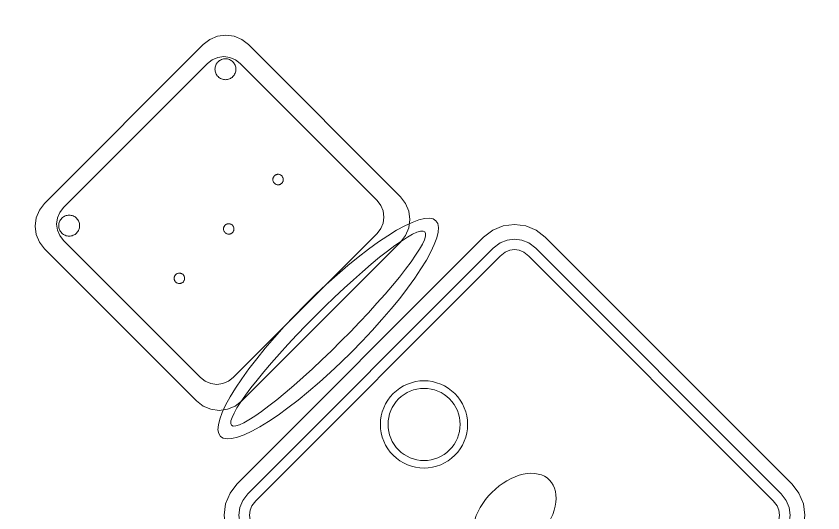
# Model space of a CAD drawing. Header units: metres. Extents: x 2172.2 to 2210.6, y 415.3 to 458.1.
# Drawn here: x 2185.422 to 2186.81, y 448.909 to 449.762 of the extents above; entities that cross this region are included whole.
import ezdxf

# ---------------------------------------------------------------- set-up
doc = ezdxf.new("R2010")
doc.units = ezdxf.units.M
doc.layers.add('NC_N1_CHAIRS', color=7, linetype='CONTINUOUS', lineweight=13)
doc.layers.add('NC_N1_TABLES', color=7, linetype='CONTINUOUS', lineweight=13)

# ---------------------------------------------------------------- blocks, each defined once
blk = doc.blocks.new('NC_N1_DINING_TWO_SQUARE')
at = {"color": 0, "linetype": 'CONTINUOUS', "lineweight": -2}
for points in [[(0.3, -0.375), (-0.3, -0.375), (-0.3194, -0.3724), (-0.3375, -0.365), (-0.353, -0.353), (-0.365, -0.3375), (-0.3724, -0.3194), (-0.375, -0.3), (-0.375, 0.3), (-0.3724, 0.3194), (-0.365, 0.3375), (-0.353, 0.353), (-0.3375, 0.365), (-0.3194, 0.3724), (-0.3, 0.375), (0.3, 0.375), (0.3194, 0.3724), (0.3375, 0.365), (0.353, 0.353), (0.365, 0.3375), (0.3724, 0.3194), (0.375, 0.3), (0.375, -0.3), (0.3724, -0.3194), (0.365, -0.3375), (0.353, -0.353), (0.3375, -0.365), (0.3194, -0.3724)], [(0.2984, -0.35), (-0.2984, -0.35), (-0.3129, -0.3481), (-0.3249, -0.3431), (-0.3352, -0.3352), (-0.3431, -0.3249), (-0.3481, -0.3129), (-0.35, -0.2984), (-0.35, 0.2984), (-0.3481, 0.3129), (-0.3431, 0.3249), (-0.3352, 0.3352), (-0.3249, 0.3431), (-0.3129, 0.3481), (-0.2984, 0.35), (0.2984, 0.35), (0.3129, 0.3481), (0.3249, 0.3431), (0.3352, 0.3352), (0.3431, 0.3249), (0.3481, 0.3129), (0.35, 0.2984), (0.35, -0.2984), (0.3481, -0.3129), (0.3431, -0.3249), (0.3352, -0.3352), (0.3249, -0.3431), (0.3129, -0.3481)], [(0.2972, -0.332), (-0.2972, -0.332), (-0.3082, -0.3306), (-0.3158, -0.3274), (-0.3224, -0.3224), (-0.3274, -0.3158), (-0.3306, -0.3082), (-0.332, -0.2972), (-0.332, 0.2972), (-0.3306, 0.3082), (-0.3274, 0.3158), (-0.3224, 0.3224), (-0.3158, 0.3274), (-0.3082, 0.3306), (-0.2972, 0.332), (0.2972, 0.332), (0.3082, 0.3306), (0.3158, 0.3274), (0.3224, 0.3224), (0.3274, 0.3158), (0.3306, 0.3082), (0.332, 0.2972), (0.332, -0.2972), (0.3306, -0.3082), (0.3274, -0.3158), (0.3224, -0.3224), (0.3158, -0.3274), (0.3082, -0.3306)], [(0.075, 0.22), (0.0746, 0.2126), (0.0736, 0.2054), (0.0718, 0.1982), (0.0693, 0.1913), (0.0661, 0.1846), (0.0624, 0.1783), (0.058, 0.1724), (0.053, 0.167), (0.0476, 0.162), (0.0417, 0.1576), (0.0354, 0.1539), (0.0287, 0.1507), (0.0218, 0.1482), (0.0146, 0.1464), (0.0074, 0.1454), (0, 0.145), (-0.0074, 0.1454), (-0.0146, 0.1464), (-0.0218, 0.1482), (-0.0287, 0.1507), (-0.0354, 0.1539), (-0.0417, 0.1576), (-0.0476, 0.162), (-0.053, 0.167), (-0.058, 0.1724), (-0.0624, 0.1783), (-0.0661, 0.1846), (-0.0693, 0.1913), (-0.0718, 0.1982), (-0.0736, 0.2054), (-0.0746, 0.2126), (-0.075, 0.22), (-0.0746, 0.2274), (-0.0736, 0.2346), (-0.0718, 0.2418), (-0.0693, 0.2487), (-0.0661, 0.2554), (-0.0624, 0.2617), (-0.058, 0.2676), (-0.053, 0.273), (-0.0476, 0.278), (-0.0417, 0.2824), (-0.0354, 0.2861), (-0.0287, 0.2893), (-0.0218, 0.2918), (-0.0146, 0.2936), (-0.0074, 0.2946), (0, 0.295), (0.0074, 0.2946), (0.0146, 0.2936), (0.0218, 0.2918), (0.0287, 0.2893), (0.0354, 0.2861), (0.0417, 0.2824), (0.0476, 0.278), (0.053, 0.273), (0.058, 0.2676), (0.0624, 0.2617), (0.0661, 0.2554), (0.0693, 0.2487), (0.0718, 0.2418), (0.0736, 0.2346), (0.0746, 0.2274)], [(0.062, 0.22), (0.0617, 0.2139), (0.0608, 0.2079), (0.0593, 0.202), (0.0573, 0.1963), (0.0547, 0.1908), (0.0516, 0.1856), (0.0479, 0.1807), (0.0438, 0.1762), (0.0393, 0.1721), (0.0344, 0.1684), (0.0292, 0.1653), (0.0237, 0.1627), (0.018, 0.1607), (0.0121, 0.1592), (0.0061, 0.1583), (0, 0.158), (-0.0061, 0.1583), (-0.0121, 0.1592), (-0.018, 0.1607), (-0.0237, 0.1627), (-0.0292, 0.1653), (-0.0344, 0.1684), (-0.0393, 0.1721), (-0.0438, 0.1762), (-0.0479, 0.1807), (-0.0516, 0.1856), (-0.0547, 0.1908), (-0.0573, 0.1963), (-0.0593, 0.202), (-0.0608, 0.2079), (-0.0617, 0.2139), (-0.062, 0.22), (-0.0617, 0.2261), (-0.0608, 0.2321), (-0.0593, 0.238), (-0.0573, 0.2437), (-0.0547, 0.2492), (-0.0516, 0.2544), (-0.0479, 0.2593), (-0.0438, 0.2638), (-0.0393, 0.2679), (-0.0344, 0.2716), (-0.0292, 0.2747), (-0.0237, 0.2773), (-0.018, 0.2793), (-0.0121, 0.2808), (-0.0061, 0.2817), (0, 0.282), (0.0061, 0.2817), (0.0121, 0.2808), (0.018, 0.2793), (0.0237, 0.2773), (0.0292, 0.2747), (0.0344, 0.2716), (0.0393, 0.2679), (0.0438, 0.2638), (0.0479, 0.2593), (0.0516, 0.2544), (0.0547, 0.2492), (0.0573, 0.2437), (0.0593, 0.238), (0.0608, 0.2321), (0.0617, 0.2261)], [(0.085, 0), (0.0846, 0.0054), (0.0834, 0.0107), (0.0813, 0.016), (0.0785, 0.021), (0.075, 0.0259), (0.0707, 0.0306), (0.0657, 0.0349), (0.0601, 0.0389), (0.0539, 0.0425), (0.0472, 0.0457), (0.0401, 0.0485), (0.0325, 0.0508), (0.0247, 0.0526), (0.0166, 0.0539), (0.0083, 0.0547), (0, 0.055), (-0.0083, 0.0547), (-0.0166, 0.0539), (-0.0247, 0.0526), (-0.0325, 0.0508), (-0.0401, 0.0485), (-0.0472, 0.0457), (-0.0539, 0.0425), (-0.0601, 0.0389), (-0.0657, 0.0349), (-0.0707, 0.0306), (-0.075, 0.0259), (-0.0785, 0.021), (-0.0813, 0.016), (-0.0834, 0.0107), (-0.0846, 0.0054), (-0.085, 0), (-0.0846, -0.0054), (-0.0834, -0.0107), (-0.0813, -0.016), (-0.0785, -0.021), (-0.075, -0.0259), (-0.0707, -0.0306), (-0.0657, -0.0349), (-0.0601, -0.0389), (-0.0539, -0.0425), (-0.0472, -0.0457), (-0.0401, -0.0485), (-0.0325, -0.0508), (-0.0247, -0.0526), (-0.0166, -0.0539), (-0.0083, -0.0547), (0, -0.055), (0.0083, -0.0547), (0.0166, -0.0539), (0.0247, -0.0526), (0.0325, -0.0508), (0.0401, -0.0485), (0.0472, -0.0457), (0.0539, -0.0425), (0.0601, -0.0389), (0.0657, -0.0349), (0.0707, -0.0306), (0.075, -0.0259), (0.0785, -0.021), (0.0813, -0.016), (0.0834, -0.0107), (0.0846, -0.0054)], [(0.075, -0.22), (0.0746, -0.2274), (0.0736, -0.2346), (0.0718, -0.2418), (0.0693, -0.2487), (0.0661, -0.2554), (0.0624, -0.2617), (0.058, -0.2676), (0.053, -0.273), (0.0476, -0.278), (0.0417, -0.2824), (0.0354, -0.2861), (0.0287, -0.2893), (0.0218, -0.2918), (0.0146, -0.2936), (0.0074, -0.2946), (0, -0.295), (-0.0074, -0.2946), (-0.0146, -0.2936), (-0.0218, -0.2918), (-0.0287, -0.2893), (-0.0354, -0.2861), (-0.0417, -0.2824), (-0.0476, -0.278), (-0.053, -0.273), (-0.058, -0.2676), (-0.0624, -0.2617), (-0.0661, -0.2554), (-0.0693, -0.2487), (-0.0718, -0.2418), (-0.0736, -0.2346), (-0.0746, -0.2274), (-0.075, -0.22), (-0.0746, -0.2126), (-0.0736, -0.2054), (-0.0718, -0.1982), (-0.0693, -0.1913), (-0.0661, -0.1846), (-0.0624, -0.1783), (-0.058, -0.1724), (-0.053, -0.167), (-0.0476, -0.162), (-0.0417, -0.1576), (-0.0354, -0.1539), (-0.0287, -0.1507), (-0.0218, -0.1482), (-0.0146, -0.1464), (-0.0074, -0.1454), (0, -0.145), (0.0074, -0.1454), (0.0146, -0.1464), (0.0218, -0.1482), (0.0287, -0.1507), (0.0354, -0.1539), (0.0417, -0.1576), (0.0476, -0.162), (0.053, -0.167), (0.058, -0.1724), (0.0624, -0.1783), (0.0661, -0.1846), (0.0693, -0.1913), (0.0718, -0.1982), (0.0736, -0.2054), (0.0746, -0.2126)], [(0.062, -0.22), (0.0617, -0.2261), (0.0608, -0.2321), (0.0593, -0.238), (0.0573, -0.2437), (0.0547, -0.2492), (0.0516, -0.2544), (0.0479, -0.2593), (0.0438, -0.2638), (0.0393, -0.2679), (0.0344, -0.2716), (0.0292, -0.2747), (0.0237, -0.2773), (0.018, -0.2793), (0.0121, -0.2808), (0.0061, -0.2817), (0, -0.282), (-0.0061, -0.2817), (-0.0121, -0.2808), (-0.018, -0.2793), (-0.0237, -0.2773), (-0.0292, -0.2747), (-0.0344, -0.2716), (-0.0393, -0.2679), (-0.0438, -0.2638), (-0.0479, -0.2593), (-0.0516, -0.2544), (-0.0547, -0.2492), (-0.0573, -0.2437), (-0.0593, -0.238), (-0.0608, -0.2321), (-0.0617, -0.2261), (-0.062, -0.22), (-0.0617, -0.2139), (-0.0608, -0.2079), (-0.0593, -0.202), (-0.0573, -0.1963), (-0.0547, -0.1908), (-0.0516, -0.1856), (-0.0479, -0.1807), (-0.0438, -0.1762), (-0.0393, -0.1721), (-0.0344, -0.1684), (-0.0292, -0.1653), (-0.0237, -0.1627), (-0.018, -0.1607), (-0.0121, -0.1592), (-0.0061, -0.1583), (0, -0.158), (0.0061, -0.1583), (0.0121, -0.1592), (0.018, -0.1607), (0.0237, -0.1627), (0.0292, -0.1653), (0.0344, -0.1684), (0.0393, -0.1721), (0.0438, -0.1762), (0.0479, -0.1807), (0.0516, -0.1856), (0.0547, -0.1908), (0.0573, -0.1963), (0.0593, -0.202), (0.0608, -0.2079), (0.0617, -0.2139)]]:
    blk.add_lwpolyline(points, close=True, dxfattribs=at)
blk = doc.blocks.new('NC_N1_CHAIR_OLIVE')
at = {"color": 0, "linetype": 'CONTINUOUS', "lineweight": -2}
for points in [[(0.262, 0.222), (0.2607, 0.2276), (0.257, 0.2331), (0.2507, 0.2385), (0.2421, 0.2438), (0.2311, 0.2489), (0.2178, 0.2537), (0.2025, 0.2582), (0.1853, 0.2623), (0.1662, 0.2661), (0.1456, 0.2694), (0.1235, 0.2723), (0.1003, 0.2747), (0.0761, 0.2765), (0.0511, 0.2779), (0.0257, 0.2787), (0, 0.279), (-0.0257, 0.2787), (-0.0511, 0.2779), (-0.0761, 0.2765), (-0.1003, 0.2747), (-0.1235, 0.2723), (-0.1456, 0.2694), (-0.1662, 0.2661), (-0.1853, 0.2623), (-0.2025, 0.2582), (-0.2178, 0.2537), (-0.2311, 0.2489), (-0.2421, 0.2438), (-0.2507, 0.2385), (-0.257, 0.2331), (-0.2607, 0.2276), (-0.262, 0.222), (-0.2607, 0.2164), (-0.257, 0.2109), (-0.2507, 0.2055), (-0.2421, 0.2002), (-0.2311, 0.1951), (-0.2178, 0.1903), (-0.2025, 0.1858), (-0.1853, 0.1817), (-0.1662, 0.1779), (-0.1456, 0.1746), (-0.1235, 0.1717), (-0.1003, 0.1693), (-0.0761, 0.1675), (-0.0511, 0.1661), (-0.0257, 0.1653), (0, 0.165), (0.0257, 0.1653), (0.0511, 0.1661), (0.0761, 0.1675), (0.1003, 0.1693), (0.1235, 0.1717), (0.1456, 0.1746), (0.1662, 0.1779), (0.1853, 0.1817), (0.2025, 0.1858), (0.2178, 0.1903), (0.2311, 0.1951), (0.2421, 0.2002), (0.2507, 0.2055), (0.257, 0.2109), (0.2607, 0.2164)], [(0.235, 0.222), (0.2339, 0.225), (0.2305, 0.228), (0.2249, 0.231), (0.2171, 0.2339), (0.2073, 0.2366), (0.1954, 0.2392), (0.1817, 0.2417), (0.1662, 0.2439), (0.1491, 0.246), (0.1306, 0.2478), (0.1108, 0.2493), (0.0899, 0.2506), (0.0682, 0.2517), (0.0458, 0.2524), (0.023, 0.2529), (0, 0.253), (-0.023, 0.2529), (-0.0458, 0.2524), (-0.0682, 0.2517), (-0.0899, 0.2506), (-0.1108, 0.2493), (-0.1306, 0.2478), (-0.1491, 0.246), (-0.1662, 0.2439), (-0.1817, 0.2417), (-0.1954, 0.2392), (-0.2073, 0.2366), (-0.2171, 0.2339), (-0.2249, 0.231), (-0.2305, 0.228), (-0.2339, 0.225), (-0.235, 0.222), (-0.2339, 0.219), (-0.2305, 0.216), (-0.2249, 0.213), (-0.2171, 0.2101), (-0.2073, 0.2074), (-0.1954, 0.2048), (-0.1817, 0.2023), (-0.1662, 0.2001), (-0.1491, 0.198), (-0.1306, 0.1962), (-0.1108, 0.1947), (-0.0899, 0.1934), (-0.0682, 0.1923), (-0.0458, 0.1916), (-0.023, 0.1911), (0, 0.191), (0.023, 0.1911), (0.0458, 0.1916), (0.0682, 0.1923), (0.0899, 0.1934), (0.1108, 0.1947), (0.1306, 0.1962), (0.1491, 0.198), (0.1662, 0.2001), (0.1817, 0.2023), (0.1954, 0.2048), (0.2073, 0.2074), (0.2171, 0.2101), (0.2249, 0.213), (0.2305, 0.216), (0.2339, 0.219)], [(0.193, -0.275), (-0.193, -0.275), (-0.2072, -0.2731), (-0.2205, -0.2676), (-0.2319, -0.2589), (-0.2406, -0.2475), (-0.2461, -0.2342), (-0.248, -0.22), (-0.248, 0.15), (-0.2461, 0.1642), (-0.2406, 0.1775), (-0.2319, 0.1889), (-0.2205, 0.1976), (-0.2072, 0.2031), (-0.193, 0.205), (0.193, 0.205), (0.2072, 0.2031), (0.2205, 0.1976), (0.2319, 0.1889), (0.2406, 0.1775), (0.2461, 0.1642), (0.248, 0.15), (0.248, -0.22), (0.2461, -0.2342), (0.2406, -0.2475), (0.2319, -0.2589), (0.2205, -0.2676), (0.2072, -0.2731)], [(0.175, -0.247), (-0.175, -0.247), (-0.1854, -0.2456), (-0.195, -0.2416), (-0.2033, -0.2353), (-0.2096, -0.227), (-0.2136, -0.2174), (-0.215, -0.207), (-0.215, 0.126), (-0.2136, 0.1364), (-0.2096, 0.146), (-0.2033, 0.1543), (-0.195, 0.1606), (-0.1854, 0.1646), (-0.175, 0.166), (0.175, 0.166), (0.1854, 0.1646), (0.195, 0.1606), (0.2033, 0.1543), (0.2096, 0.146), (0.2136, 0.1364), (0.215, 0.126), (0.215, -0.207), (0.2136, -0.2174), (0.2096, -0.227), (0.2033, -0.2353), (0.195, -0.2416), (0.1854, -0.2456)], [(-0.111, -0.02), (-0.111, -0.0209), (-0.1112, -0.0218), (-0.1114, -0.0226), (-0.1117, -0.0234), (-0.1121, -0.0242), (-0.1125, -0.025), (-0.113, -0.0257), (-0.1136, -0.0264), (-0.1143, -0.027), (-0.115, -0.0275), (-0.1158, -0.0279), (-0.1166, -0.0283), (-0.1174, -0.0286), (-0.1182, -0.0288), (-0.1191, -0.029), (-0.12, -0.029), (-0.1209, -0.029), (-0.1218, -0.0288), (-0.1226, -0.0286), (-0.1234, -0.0283), (-0.1242, -0.0279), (-0.125, -0.0275), (-0.1257, -0.027), (-0.1264, -0.0264), (-0.127, -0.0257), (-0.1275, -0.025), (-0.1279, -0.0242), (-0.1283, -0.0234), (-0.1286, -0.0226), (-0.1288, -0.0218), (-0.129, -0.0209), (-0.129, -0.02), (-0.129, -0.0191), (-0.1288, -0.0182), (-0.1286, -0.0174), (-0.1283, -0.0166), (-0.1279, -0.0158), (-0.1275, -0.015), (-0.127, -0.0143), (-0.1264, -0.0136), (-0.1257, -0.013), (-0.125, -0.0125), (-0.1242, -0.0121), (-0.1234, -0.0117), (-0.1226, -0.0114), (-0.1218, -0.0112), (-0.1209, -0.011), (-0.12, -0.011), (-0.1191, -0.011), (-0.1182, -0.0112), (-0.1174, -0.0114), (-0.1166, -0.0117), (-0.1158, -0.0121), (-0.115, -0.0125), (-0.1143, -0.013), (-0.1136, -0.0136), (-0.113, -0.0143), (-0.1125, -0.015), (-0.1121, -0.0158), (-0.1117, -0.0166), (-0.1114, -0.0174), (-0.1112, -0.0182), (-0.111, -0.0191)], [(0.009, -0.02), (0.009, -0.0209), (0.0088, -0.0218), (0.0086, -0.0226), (0.0083, -0.0234), (0.0079, -0.0242), (0.0075, -0.025), (0.007, -0.0257), (0.0064, -0.0264), (0.0057, -0.027), (0.005, -0.0275), (0.0042, -0.0279), (0.0034, -0.0283), (0.0026, -0.0286), (0.0018, -0.0288), (0.0009, -0.029), (0, -0.029), (-0.0009, -0.029), (-0.0018, -0.0288), (-0.0026, -0.0286), (-0.0034, -0.0283), (-0.0042, -0.0279), (-0.005, -0.0275), (-0.0057, -0.027), (-0.0064, -0.0264), (-0.007, -0.0257), (-0.0075, -0.025), (-0.0079, -0.0242), (-0.0083, -0.0234), (-0.0086, -0.0226), (-0.0088, -0.0218), (-0.009, -0.0209), (-0.009, -0.02), (-0.009, -0.0191), (-0.0088, -0.0182), (-0.0086, -0.0174), (-0.0083, -0.0166), (-0.0079, -0.0158), (-0.0075, -0.015), (-0.007, -0.0143), (-0.0064, -0.0136), (-0.0057, -0.013), (-0.005, -0.0125), (-0.0042, -0.0121), (-0.0034, -0.0117), (-0.0026, -0.0114), (-0.0018, -0.0112), (-0.0009, -0.011), (0, -0.011), (0.0009, -0.011), (0.0018, -0.0112), (0.0026, -0.0114), (0.0034, -0.0117), (0.0042, -0.0121), (0.005, -0.0125), (0.0057, -0.013), (0.0064, -0.0136), (0.007, -0.0143), (0.0075, -0.015), (0.0079, -0.0158), (0.0083, -0.0166), (0.0086, -0.0174), (0.0088, -0.0182), (0.009, -0.0191)], [(0.129, -0.02), (0.129, -0.0209), (0.1288, -0.0218), (0.1286, -0.0226), (0.1283, -0.0234), (0.1279, -0.0242), (0.1275, -0.025), (0.127, -0.0257), (0.1264, -0.0264), (0.1257, -0.027), (0.125, -0.0275), (0.1242, -0.0279), (0.1234, -0.0283), (0.1226, -0.0286), (0.1218, -0.0288), (0.1209, -0.029), (0.12, -0.029), (0.1191, -0.029), (0.1182, -0.0288), (0.1174, -0.0286), (0.1166, -0.0283), (0.1158, -0.0279), (0.115, -0.0275), (0.1143, -0.027), (0.1136, -0.0264), (0.113, -0.0257), (0.1125, -0.025), (0.1121, -0.0242), (0.1117, -0.0234), (0.1114, -0.0226), (0.1112, -0.0218), (0.111, -0.0209), (0.111, -0.02), (0.111, -0.0191), (0.1112, -0.0182), (0.1114, -0.0174), (0.1117, -0.0166), (0.1121, -0.0158), (0.1125, -0.015), (0.113, -0.0143), (0.1136, -0.0136), (0.1143, -0.013), (0.115, -0.0125), (0.1158, -0.0121), (0.1166, -0.0117), (0.1174, -0.0114), (0.1182, -0.0112), (0.1191, -0.011), (0.12, -0.011), (0.1209, -0.011), (0.1218, -0.0112), (0.1226, -0.0114), (0.1234, -0.0117), (0.1242, -0.0121), (0.125, -0.0125), (0.1257, -0.013), (0.1264, -0.0136), (0.127, -0.0143), (0.1275, -0.015), (0.1279, -0.0158), (0.1283, -0.0166), (0.1286, -0.0174), (0.1288, -0.0182), (0.129, -0.0191)], [(-0.172, -0.218), (-0.1721, -0.2198), (-0.1723, -0.2215), (-0.1728, -0.2232), (-0.1734, -0.2249), (-0.1741, -0.2265), (-0.175, -0.228), (-0.1761, -0.2294), (-0.1773, -0.2307), (-0.1786, -0.2319), (-0.18, -0.233), (-0.1815, -0.2339), (-0.1831, -0.2346), (-0.1848, -0.2352), (-0.1865, -0.2357), (-0.1882, -0.2359), (-0.19, -0.236), (-0.1918, -0.2359), (-0.1935, -0.2357), (-0.1952, -0.2352), (-0.1969, -0.2346), (-0.1985, -0.2339), (-0.2, -0.233), (-0.2014, -0.2319), (-0.2027, -0.2307), (-0.2039, -0.2294), (-0.205, -0.228), (-0.2059, -0.2265), (-0.2066, -0.2249), (-0.2072, -0.2232), (-0.2077, -0.2215), (-0.2079, -0.2198), (-0.208, -0.218), (-0.2079, -0.2162), (-0.2077, -0.2145), (-0.2072, -0.2128), (-0.2066, -0.2111), (-0.2059, -0.2095), (-0.205, -0.208), (-0.2039, -0.2066), (-0.2027, -0.2053), (-0.2014, -0.2041), (-0.2, -0.203), (-0.1985, -0.2021), (-0.1969, -0.2014), (-0.1952, -0.2008), (-0.1935, -0.2003), (-0.1918, -0.2001), (-0.19, -0.2), (-0.1882, -0.2001), (-0.1865, -0.2003), (-0.1848, -0.2008), (-0.1831, -0.2014), (-0.1815, -0.2021), (-0.18, -0.203), (-0.1786, -0.2041), (-0.1773, -0.2053), (-0.1761, -0.2066), (-0.175, -0.208), (-0.1741, -0.2095), (-0.1734, -0.2111), (-0.1728, -0.2128), (-0.1723, -0.2145), (-0.1721, -0.2162)], [(0.208, -0.218), (0.2079, -0.2198), (0.2077, -0.2215), (0.2072, -0.2232), (0.2066, -0.2249), (0.2059, -0.2265), (0.205, -0.228), (0.2039, -0.2294), (0.2027, -0.2307), (0.2014, -0.2319), (0.2, -0.233), (0.1985, -0.2339), (0.1969, -0.2346), (0.1952, -0.2352), (0.1935, -0.2357), (0.1918, -0.2359), (0.19, -0.236), (0.1882, -0.2359), (0.1865, -0.2357), (0.1848, -0.2352), (0.1831, -0.2346), (0.1815, -0.2339), (0.18, -0.233), (0.1786, -0.2319), (0.1773, -0.2307), (0.1761, -0.2294), (0.175, -0.228), (0.1741, -0.2265), (0.1734, -0.2249), (0.1728, -0.2232), (0.1723, -0.2215), (0.1721, -0.2198), (0.172, -0.218), (0.1721, -0.2162), (0.1723, -0.2145), (0.1728, -0.2128), (0.1734, -0.2111), (0.1741, -0.2095), (0.175, -0.208), (0.1761, -0.2066), (0.1773, -0.2053), (0.1786, -0.2041), (0.18, -0.203), (0.1815, -0.2021), (0.1831, -0.2014), (0.1848, -0.2008), (0.1865, -0.2003), (0.1882, -0.2001), (0.19, -0.2), (0.1918, -0.2001), (0.1935, -0.2003), (0.1952, -0.2008), (0.1969, -0.2014), (0.1985, -0.2021), (0.2, -0.203), (0.2014, -0.2041), (0.2027, -0.2053), (0.2039, -0.2066), (0.205, -0.208), (0.2059, -0.2095), (0.2066, -0.2111), (0.2072, -0.2128), (0.2077, -0.2145), (0.2079, -0.2162)]]:
    blk.add_lwpolyline(points, close=True, dxfattribs=at)

msp = doc.modelspace()

# ---------------------------------------------------------------- block references
at = {"layer": 'NC_N1_CHAIRS', "linetype": 'CONTINUOUS', "yscale": -1, "rotation": 45}
msp.add_blockref('NC_N1_CHAIR_OLIVE', (2185.8019, 449.3826), dxfattribs=at)
at = {"layer": 'NC_N1_TABLES', "linetype": 'CONTINUOUS', "yscale": -1, "rotation": 45}
msp.add_blockref('NC_N1_DINING_TWO_SQUARE', (2186.2792, 448.9053), dxfattribs=at)

doc.saveas('drawing.dxf')
